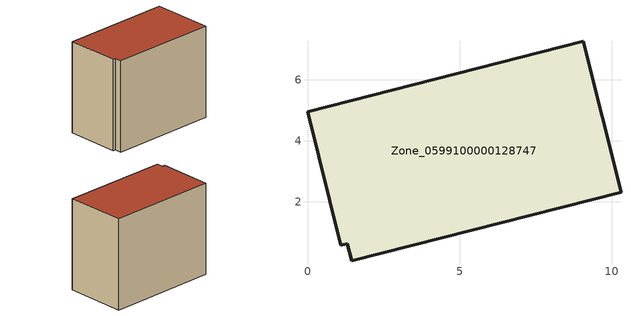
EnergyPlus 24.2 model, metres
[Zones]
Zone_0599100000128747
 floor ground (C_G): 1.3,0.61 1.09,0.57 0,4.95 9.06,7.27 10.3,2.3 1.46,0.06 z0
 wall outside (C_F): 10.3,2.3 9.06,7.27 0,4.95 1.09,0.57 1.3,0.61 1.46,0.06 10.3,2.3 z0:7.75
 roof outside (C_R): 1.46,0.06 10.3,2.3 9.06,7.27 0,4.95 1.09,0.57 1.3,0.61 z7.75
[BUILDING]
Pand.0599100000128747: North Axis=0; Terrain=City; Loads Convergence Tolerance Value=0.04; Temperature Convergence Tolerance Value=0.4; Solar Distribution=FullExterior; Maximum Number of Warmup Days=25; Minimum Number of Warmup Days=1
[Site:Location]
Rotterdam.The.Hague.AP_ZH_NLD Design_Conditions: Latitude=51.96; Longitude=4.45; Time Zone=1; Elevation=-4.5
[SITE:GROUNDTEMPERATURE:BUILDINGSURFACE]
18, 18, 18, 18, 18, 18, 18, 18, 18, 18, 18, 18
[MATERIAL] Thermal Absorptance=0.9; Solar Absorptance=0.7; Visible Absorptance=0.7
Name | Roughness | Thickness | Conductivity | Density | Specific Heat
G.TI.1975-1991 | MediumSmooth | 0.15 | 0.288461 | 540 | 1210
F.TI.1975-1991 | Rough | 0.3 | 0.230769 | 1920 | 840
R.TI.1975-1991 | MediumRough | 0.2 | 0.153846 | 1500 | 1000
[CONSTRUCTION]
C_G: G.TI.1975-1991
C_F: F.TI.1975-1991
C_R: R.TI.1975-1991
[ZONE]
Zone_0599100000128747: Type=1; Multiplier=1; Ceiling Height=Autocalculate; Volume=Autocalculate; Floor Area=autocalculate; Part of Total Floor Area=Yes
[ZONEINFILTRATION:DESIGNFLOWRATE]
Infil_Zone_0599100000128747: Zone or ZoneList or Space or SpaceList=Zone_0599100000128747; Schedule=AlwaysOn; Design Flow Rate Calculation Method=Flow/Area; Flow Rate per Floor Area=0.003; Constant Term Coefficient=1; Temperature Term Coefficient=0; Velocity Term Coefficient=0; Velocity Squared Term Coefficient=0
[HVACTEMPLATE:ZONE:IDEALLOADSAIRSYSTEM]
Zone_0599100000128747: Maximum Heating Supply Air Temperature=50; Minimum Cooling Supply Air Temperature=13; Maximum Heating Supply Air Humidity Ratio=0.0156; Minimum Cooling Supply Air Humidity Ratio=0.0077; Heating Limit=NoLimit; Cooling Limit=NoLimit; Dehumidification Control Type=ConstantSensibleHeatRatio; Cooling Sensible Heat Ratio=0.7; Dehumidification Setpoint=60; Humidification Control Type=None; Humidification Setpoint=30; Outdoor Air Method=None; Outdoor Air Flow Rate per Person=0.00944; Outdoor Air Flow Rate per Zone Floor Area=0; Outdoor Air Flow Rate per Zone=0; Demand Controlled Ventilation Type=None; Outdoor Air Economizer Type=NoEconomizer; Heat Recovery Type=None; Sensible Heat Recovery Effectiveness=0.7; Latent Heat Recovery Effectiveness=0.65
[ZONECONTROL:THERMOSTAT]
ThermostatControl_Zone_0599100000128747: Zone or ZoneList=Zone_0599100000128747; Control Type Schedule=DualSetpointControlType; Control 1=Thermostat_Zone_0599100000128747; Temperature Difference Between Cutout And Setpoint=0
[THERMOSTATSETPOINT:DUALSETPOINT]
Thermostat_Zone_0599100000128747: Heating Setpoint Temperature Schedule=HeatingSetpoint_Zone_0599100000128747; Cooling Setpoint Temperature Schedule=CoolingSetpoint_Zone_0599100000128747
[SCHEDULE:COMPACT]
HeatingSetpoint_Zone_0599100000128747: Through: 12/31, For: AllDays, Until: 24:00, 21
CoolingSetpoint_Zone_0599100000128747: Through: 12/31, For: AllDays, Until: 24:00, 24
DualSetpointControlType: Through: 12/31, For: AllDays, Until: 24:00, 4
AlwaysOn: Through: 12/31, For: AllDays, Until: 24:00, 1
